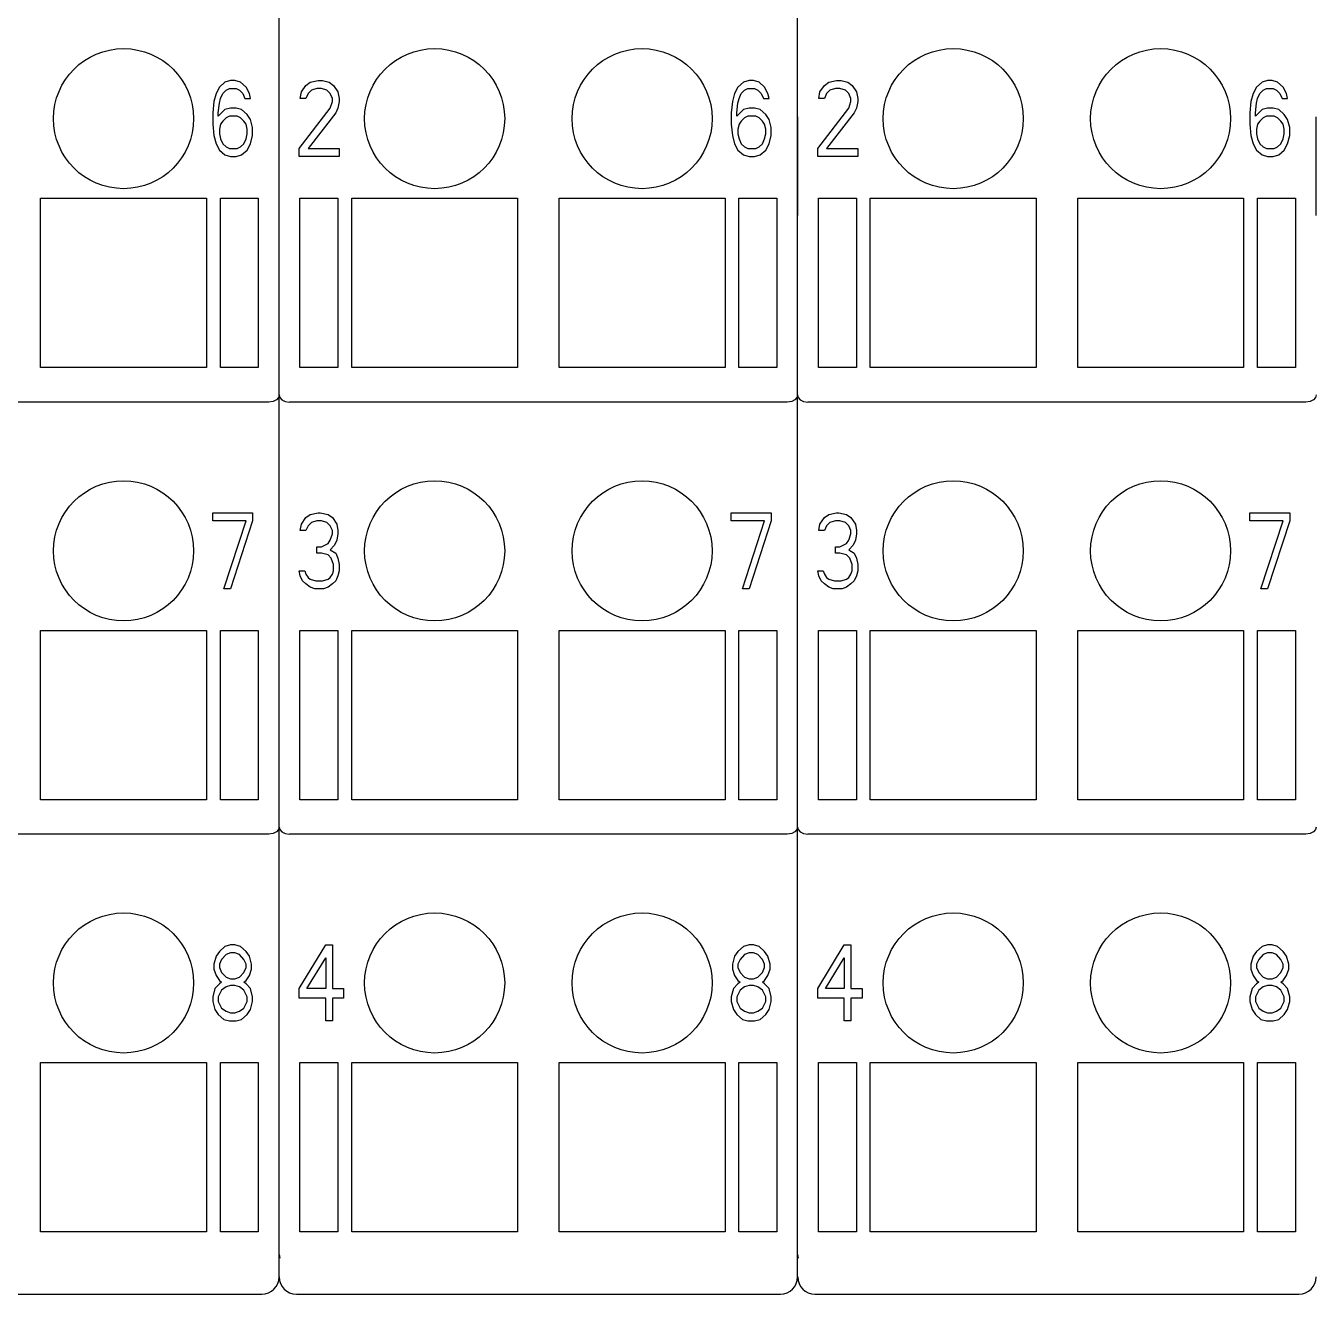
# Model space of a CAD drawing. Extents: x 10 to 879, y 6 to 221.
# Drawn here: x 658.3 to 685.57, y 97.17 to 123.98 of the extents above; entities that cross this region are included whole.
import ezdxf

# ---------------------------------------------------------------- set-up
doc = ezdxf.new("R2010")
doc.units = 0
doc.header["$LTSCALE"] = 5
doc.header["$MEASUREMENT"] = 0
doc.layers.get('0').update_dxf_attribs({"linetype": 'CONTINUOUS'})

msp = doc.modelspace()

# ---------------------------------------------------------------- linework, layer by layer
at = {"color": 7, "linetype": 'Continuous'}
for p, q in [((663.652, 97.538), (663.652, 193.259)), ((663.652, 97.538), (663.652, 193.259)), ((674.612, 97.538), (674.612, 193.259)), ((674.612, 97.538), (674.612, 193.259)), ((662.507, 122.787), (662.39, 122.684)), ((662.625, 122.821), (662.507, 122.787)), ((662.718, 122.821), (662.625, 122.821)), ((662.836, 122.787), (662.718, 122.821)), ((662.953, 122.684), (662.836, 122.787)), ((664.217, 122.719), (664.311, 122.787)), ((664.311, 122.787), (664.475, 122.821)), ((664.475, 122.821), (664.568, 122.821)), ((664.568, 122.821), (664.709, 122.787)), ((664.709, 122.787), (664.803, 122.719)), ((673.468, 122.787), (673.35, 122.684)), ((673.585, 122.821), (673.468, 122.787)), ((673.679, 122.821), (673.585, 122.821)), ((673.796, 122.787), (673.679, 122.821)), ((673.913, 122.684), (673.796, 122.787)), ((675.177, 122.719), (675.271, 122.787)), ((675.271, 122.787), (675.435, 122.821)), ((675.435, 122.821), (675.529, 122.821)), ((675.529, 122.821), (675.67, 122.787)), ((675.67, 122.787), (675.763, 122.719)), ((684.428, 122.787), (684.311, 122.684)), ((684.545, 122.821), (684.428, 122.787)), ((684.639, 122.821), (684.545, 122.821)), ((684.756, 122.787), (684.639, 122.821)), ((684.874, 122.684), (684.756, 122.787)), ((662.32, 122.548), (662.273, 122.377)), ((662.39, 122.684), (662.32, 122.548)), ((662.414, 122.445), (662.46, 122.548)), ((662.46, 122.548), (662.531, 122.616)), ((662.531, 122.616), (662.601, 122.65)), ((662.601, 122.65), (662.742, 122.65)), ((662.742, 122.65), (662.812, 122.616)), ((662.812, 122.616), (662.882, 122.548)), ((662.882, 122.548), (662.929, 122.445)), ((663.023, 122.548), (662.953, 122.684)), ((663.046, 122.445), (663.023, 122.548)), ((664.1, 122.445), (664.123, 122.582)), ((664.123, 122.582), (664.217, 122.719)), ((664.264, 122.548), (664.217, 122.445)), ((664.334, 122.616), (664.264, 122.548)), ((664.451, 122.65), (664.334, 122.616)), ((664.545, 122.65), (664.451, 122.65)), ((664.662, 122.616), (664.545, 122.65)), ((664.733, 122.548), (664.662, 122.616)), ((664.779, 122.445), (664.733, 122.548)), ((664.803, 122.719), (664.897, 122.582)), ((664.897, 122.582), (664.92, 122.445)), ((673.28, 122.548), (673.233, 122.377)), ((673.35, 122.684), (673.28, 122.548)), ((673.374, 122.445), (673.421, 122.548)), ((673.421, 122.548), (673.491, 122.616)), ((673.491, 122.616), (673.561, 122.65)), ((673.561, 122.65), (673.702, 122.65)), ((673.702, 122.65), (673.772, 122.616)), ((673.772, 122.616), (673.843, 122.548)), ((673.843, 122.548), (673.89, 122.445)), ((673.983, 122.548), (673.913, 122.684)), ((674.007, 122.445), (673.983, 122.548)), ((675.06, 122.445), (675.083, 122.582)), ((675.083, 122.582), (675.177, 122.719)), ((675.224, 122.548), (675.177, 122.445)), ((675.294, 122.616), (675.224, 122.548)), ((675.412, 122.65), (675.294, 122.616)), ((675.505, 122.65), (675.412, 122.65)), ((675.623, 122.616), (675.505, 122.65)), ((675.693, 122.548), (675.623, 122.616)), ((675.74, 122.445), (675.693, 122.548)), ((675.763, 122.719), (675.857, 122.582)), ((675.857, 122.582), (675.881, 122.445)), ((684.241, 122.548), (684.194, 122.377)), ((684.311, 122.684), (684.241, 122.548)), ((684.334, 122.445), (684.381, 122.548)), ((684.381, 122.548), (684.452, 122.616)), ((684.452, 122.616), (684.522, 122.65)), ((684.522, 122.65), (684.663, 122.65)), ((684.663, 122.65), (684.733, 122.616)), ((684.733, 122.616), (684.803, 122.548)), ((684.803, 122.548), (684.85, 122.445)), ((684.944, 122.548), (684.874, 122.684)), ((684.967, 122.445), (684.944, 122.548)), ((662.273, 122.377), (662.249, 122.137)), ((662.367, 122.137), (662.39, 122.342)), ((662.507, 122.206), (662.367, 122.069)), ((662.39, 122.342), (662.414, 122.445)), ((662.625, 122.24), (662.507, 122.206)), ((662.742, 122.24), (662.625, 122.24)), ((662.859, 122.206), (662.742, 122.24)), ((662.976, 122.103), (662.859, 122.206)), ((662.929, 122.445), (663.046, 122.445)), ((664.076, 121.385), (664.733, 122.24)), ((664.217, 122.445), (664.1, 122.445)), ((664.733, 122.24), (664.779, 122.377)), ((664.779, 122.377), (664.779, 122.445)), ((664.897, 122.24), (664.85, 122.137)), ((664.92, 122.377), (664.897, 122.24)), ((664.92, 122.445), (664.92, 122.377)), ((673.233, 122.377), (673.21, 122.137)), ((673.327, 122.137), (673.35, 122.342)), ((673.468, 122.206), (673.327, 122.069)), ((673.35, 122.342), (673.374, 122.445)), ((673.585, 122.24), (673.468, 122.206)), ((673.702, 122.24), (673.585, 122.24)), ((673.819, 122.206), (673.702, 122.24)), ((673.937, 122.103), (673.819, 122.206)), ((673.89, 122.445), (674.007, 122.445)), ((675.037, 121.385), (675.693, 122.24)), ((675.177, 122.445), (675.06, 122.445)), ((675.693, 122.24), (675.74, 122.377)), ((675.74, 122.377), (675.74, 122.445)), ((675.857, 122.24), (675.81, 122.137)), ((675.881, 122.377), (675.857, 122.24)), ((675.881, 122.445), (675.881, 122.377)), ((684.194, 122.377), (684.17, 122.137)), ((684.287, 122.137), (684.311, 122.342)), ((684.428, 122.206), (684.287, 122.069)), ((684.311, 122.342), (684.334, 122.445)), ((684.545, 122.24), (684.428, 122.206)), ((684.663, 122.24), (684.545, 122.24)), ((684.78, 122.206), (684.663, 122.24)), ((684.897, 122.103), (684.78, 122.206)), ((684.85, 122.445), (684.967, 122.445)), ((662.249, 122.137), (662.249, 121.898)), ((662.367, 122.069), (662.367, 122.137)), ((662.46, 121.966), (662.414, 121.898)), ((662.531, 122.035), (662.46, 121.966)), ((662.601, 122.069), (662.531, 122.035)), ((662.765, 122.069), (662.601, 122.069)), ((662.836, 122.035), (662.765, 122.069)), ((662.906, 121.966), (662.836, 122.035)), ((662.953, 121.898), (662.906, 121.966)), ((663.046, 122), (662.976, 122.103)), ((663.093, 121.829), (663.046, 122)), ((663.647, 122.052), (663.647, 119.97)), ((664.85, 122.137), (664.264, 121.385)), ((673.21, 122.137), (673.21, 121.898)), ((673.327, 122.069), (673.327, 122.137)), ((673.421, 121.966), (673.374, 121.898)), ((673.491, 122.035), (673.421, 121.966)), ((673.561, 122.069), (673.491, 122.035)), ((673.726, 122.069), (673.561, 122.069)), ((673.796, 122.035), (673.726, 122.069)), ((673.866, 121.966), (673.796, 122.035)), ((673.913, 121.898), (673.866, 121.966)), ((674.007, 122), (673.937, 122.103)), ((674.054, 121.829), (674.007, 122)), ((674.608, 122.052), (674.608, 119.97)), ((675.81, 122.137), (675.224, 121.385)), ((684.17, 122.137), (684.17, 121.898)), ((684.287, 122.069), (684.287, 122.137)), ((684.381, 121.966), (684.334, 121.898)), ((684.452, 122.035), (684.381, 121.966)), ((684.522, 122.069), (684.452, 122.035)), ((684.686, 122.069), (684.522, 122.069)), ((684.756, 122.035), (684.686, 122.069)), ((684.827, 121.966), (684.756, 122.035)), ((684.874, 121.898), (684.827, 121.966)), ((684.967, 122), (684.897, 122.103)), ((685.014, 121.829), (684.967, 122)), ((685.568, 122.052), (685.568, 119.97)), ((662.249, 121.898), (662.273, 121.658)), ((662.273, 121.658), (662.32, 121.487)), ((662.414, 121.898), (662.39, 121.795)), ((662.39, 121.795), (662.39, 121.693)), ((662.39, 121.693), (662.414, 121.59)), ((662.976, 121.795), (662.953, 121.898)), ((662.953, 121.59), (662.976, 121.693)), ((662.976, 121.693), (662.976, 121.795)), ((663.046, 121.487), (663.093, 121.658)), ((663.093, 121.658), (663.093, 121.829)), ((673.21, 121.898), (673.233, 121.658)), ((673.233, 121.658), (673.28, 121.487)), ((673.374, 121.898), (673.35, 121.795)), ((673.35, 121.795), (673.35, 121.693)), ((673.35, 121.693), (673.374, 121.59)), ((673.937, 121.795), (673.913, 121.898)), ((673.913, 121.59), (673.937, 121.693)), ((673.937, 121.693), (673.937, 121.795)), ((674.007, 121.487), (674.054, 121.658)), ((674.054, 121.658), (674.054, 121.829)), ((684.17, 121.898), (684.194, 121.658)), ((684.194, 121.658), (684.241, 121.487)), ((684.334, 121.898), (684.311, 121.795)), ((684.311, 121.795), (684.311, 121.693)), ((684.311, 121.693), (684.334, 121.59)), ((684.897, 121.795), (684.874, 121.898)), ((684.874, 121.59), (684.897, 121.693)), ((684.897, 121.693), (684.897, 121.795)), ((684.967, 121.487), (685.014, 121.658)), ((685.014, 121.658), (685.014, 121.829)), ((662.32, 121.487), (662.39, 121.351)), ((662.414, 121.59), (662.46, 121.487)), ((662.46, 121.487), (662.531, 121.419)), ((662.531, 121.419), (662.601, 121.385)), ((662.601, 121.385), (662.765, 121.385)), ((662.765, 121.385), (662.836, 121.419)), ((662.836, 121.419), (662.906, 121.487)), ((662.906, 121.487), (662.953, 121.59)), ((662.976, 121.351), (663.046, 121.487)), ((664.076, 121.214), (664.076, 121.385)), ((664.264, 121.385), (664.92, 121.385)), ((664.92, 121.385), (664.92, 121.214)), ((673.28, 121.487), (673.35, 121.351)), ((673.374, 121.59), (673.421, 121.487)), ((673.421, 121.487), (673.491, 121.419)), ((673.491, 121.419), (673.561, 121.385)), ((673.561, 121.385), (673.726, 121.385)), ((673.726, 121.385), (673.796, 121.419)), ((673.796, 121.419), (673.866, 121.487)), ((673.866, 121.487), (673.913, 121.59)), ((673.937, 121.351), (674.007, 121.487)), ((675.037, 121.214), (675.037, 121.385)), ((675.224, 121.385), (675.881, 121.385)), ((675.881, 121.385), (675.881, 121.214)), ((684.241, 121.487), (684.311, 121.351)), ((684.334, 121.59), (684.381, 121.487)), ((684.381, 121.487), (684.452, 121.419)), ((684.452, 121.419), (684.522, 121.385)), ((684.522, 121.385), (684.686, 121.385)), ((684.686, 121.385), (684.756, 121.419)), ((684.756, 121.419), (684.827, 121.487)), ((684.827, 121.487), (684.874, 121.59)), ((684.897, 121.351), (684.967, 121.487)), ((662.39, 121.351), (662.507, 121.248)), ((662.507, 121.248), (662.625, 121.214)), ((662.625, 121.214), (662.742, 121.214)), ((662.742, 121.214), (662.859, 121.248)), ((662.859, 121.248), (662.976, 121.351)), ((664.92, 121.214), (664.076, 121.214)), ((673.35, 121.351), (673.468, 121.248)), ((673.468, 121.248), (673.585, 121.214)), ((673.585, 121.214), (673.702, 121.214)), ((673.702, 121.214), (673.819, 121.248)), ((673.819, 121.248), (673.937, 121.351)), ((675.881, 121.214), (675.037, 121.214)), ((684.311, 121.351), (684.428, 121.248)), ((684.428, 121.248), (684.545, 121.214)), ((684.545, 121.214), (684.663, 121.214)), ((684.663, 121.214), (684.78, 121.248)), ((684.78, 121.248), (684.897, 121.351)), ((658.61, 116.755), (658.61, 120.335)), ((658.61, 120.335), (662.117, 120.335)), ((662.117, 120.335), (662.117, 116.755)), ((662.41, 116.755), (662.41, 120.335)), ((662.41, 120.335), (663.213, 120.335)), ((663.213, 120.335), (663.213, 116.755)), ((664.09, 116.755), (664.09, 120.335)), ((664.09, 120.335), (664.894, 120.335)), ((664.894, 120.335), (664.894, 116.755)), ((665.186, 116.755), (665.186, 120.335)), ((665.186, 120.335), (668.694, 120.335)), ((668.694, 120.335), (668.694, 116.755)), ((669.57, 116.755), (669.57, 120.335)), ((669.57, 120.335), (673.078, 120.335)), ((673.078, 120.335), (673.078, 116.755)), ((673.37, 116.755), (673.37, 120.335)), ((673.37, 120.335), (674.174, 120.335)), ((674.174, 120.335), (674.174, 116.755)), ((675.051, 116.755), (675.051, 120.335)), ((675.051, 120.335), (675.854, 120.335)), ((675.854, 120.335), (675.854, 116.755)), ((676.147, 116.755), (676.147, 120.335)), ((676.147, 120.335), (679.654, 120.335)), ((679.654, 120.335), (679.654, 116.755)), ((680.531, 116.755), (680.531, 120.335)), ((680.531, 120.335), (684.038, 120.335)), ((684.038, 120.335), (684.038, 116.755)), ((684.33, 116.755), (684.33, 120.335)), ((684.33, 120.335), (685.134, 120.335)), ((685.134, 120.335), (685.134, 116.755)), ((662.117, 116.755), (658.61, 116.755)), ((663.213, 116.755), (662.41, 116.755)), ((664.894, 116.755), (664.09, 116.755)), ((668.694, 116.755), (665.186, 116.755)), ((673.078, 116.755), (669.57, 116.755)), ((674.174, 116.755), (673.37, 116.755)), ((675.854, 116.755), (675.051, 116.755)), ((679.654, 116.755), (676.147, 116.755)), ((684.038, 116.755), (680.531, 116.755)), ((685.134, 116.755), (684.33, 116.755)), ((663.433, 116.024), (652.911, 116.024)), ((663.526, 116.039), (663.433, 116.024)), ((663.596, 116.075), (663.526, 116.039)), ((663.638, 116.124), (663.596, 116.075)), ((663.652, 116.178), (663.638, 116.124)), ((663.652, 116.178), (663.666, 116.124)), ((663.666, 116.124), (663.708, 116.075)), ((663.708, 116.075), (663.778, 116.039)), ((663.778, 116.039), (663.871, 116.024)), ((674.393, 116.024), (663.871, 116.024)), ((674.486, 116.039), (674.393, 116.024)), ((674.556, 116.075), (674.486, 116.039)), ((674.598, 116.124), (674.556, 116.075)), ((674.612, 116.178), (674.598, 116.124)), ((674.612, 116.178), (674.626, 116.124)), ((674.626, 116.124), (674.668, 116.075)), ((674.668, 116.075), (674.738, 116.039)), ((674.738, 116.039), (674.831, 116.024)), ((685.353, 116.024), (674.831, 116.024)), ((685.446, 116.039), (685.353, 116.024)), ((685.517, 116.075), (685.446, 116.039)), ((685.559, 116.124), (685.517, 116.075)), ((685.573, 116.178), (685.559, 116.124)), ((662.249, 113.517), (662.249, 113.688)), ((662.249, 113.688), (663.093, 113.688)), ((662.953, 113.517), (662.249, 113.517)), ((662.484, 112.08), (662.953, 113.517)), ((663.093, 113.517), (662.625, 112.08)), ((663.093, 113.688), (663.093, 113.517)), ((664.123, 113.448), (664.217, 113.585)), ((664.217, 113.585), (664.311, 113.653)), ((664.334, 113.482), (664.264, 113.414)), ((664.311, 113.653), (664.475, 113.688)), ((664.451, 113.517), (664.334, 113.482)), ((664.545, 113.517), (664.451, 113.517)), ((664.475, 113.688), (664.522, 113.688)), ((664.522, 113.688), (664.686, 113.653)), ((664.662, 113.482), (664.545, 113.517)), ((664.733, 113.414), (664.662, 113.482)), ((664.686, 113.653), (664.779, 113.585)), ((664.779, 113.585), (664.873, 113.448)), ((673.21, 113.517), (673.21, 113.688)), ((673.21, 113.688), (674.054, 113.688)), ((673.913, 113.517), (673.21, 113.517)), ((673.444, 112.08), (673.913, 113.517)), ((674.054, 113.517), (673.585, 112.08)), ((674.054, 113.688), (674.054, 113.517)), ((675.083, 113.448), (675.177, 113.585)), ((675.177, 113.585), (675.271, 113.653)), ((675.294, 113.482), (675.224, 113.414)), ((675.271, 113.653), (675.435, 113.688)), ((675.412, 113.517), (675.294, 113.482)), ((675.505, 113.517), (675.412, 113.517)), ((675.435, 113.688), (675.482, 113.688)), ((675.482, 113.688), (675.646, 113.653)), ((675.623, 113.482), (675.505, 113.517)), ((675.693, 113.414), (675.623, 113.482)), ((675.646, 113.653), (675.74, 113.585)), ((675.74, 113.585), (675.834, 113.448)), ((684.17, 113.517), (684.17, 113.688)), ((684.17, 113.688), (685.014, 113.688)), ((684.874, 113.517), (684.17, 113.517)), ((684.405, 112.08), (684.874, 113.517)), ((685.014, 113.517), (684.545, 112.08)), ((685.014, 113.688), (685.014, 113.517)), ((664.1, 113.311), (664.123, 113.448)), ((664.217, 113.311), (664.1, 113.311)), ((664.264, 113.414), (664.217, 113.311)), ((664.779, 113.311), (664.733, 113.414)), ((664.733, 113.106), (664.779, 113.243)), ((664.779, 113.243), (664.779, 113.311)), ((664.873, 113.448), (664.897, 113.311)), ((664.897, 113.243), (664.873, 113.106)), ((664.897, 113.311), (664.897, 113.243)), ((675.06, 113.311), (675.083, 113.448)), ((675.177, 113.311), (675.06, 113.311)), ((675.224, 113.414), (675.177, 113.311)), ((675.74, 113.311), (675.693, 113.414)), ((675.693, 113.106), (675.74, 113.243)), ((675.74, 113.243), (675.74, 113.311)), ((675.834, 113.448), (675.857, 113.311)), ((675.857, 113.243), (675.834, 113.106)), ((675.857, 113.311), (675.857, 113.243)), ((664.451, 112.833), (664.451, 112.969)), ((664.451, 112.969), (664.545, 112.969)), ((664.545, 112.969), (664.686, 113.038)), ((664.686, 113.038), (664.733, 113.106)), ((664.826, 113.004), (664.733, 112.901)), ((664.873, 113.106), (664.826, 113.004)), ((675.412, 112.833), (675.412, 112.969)), ((675.412, 112.969), (675.505, 112.969)), ((675.505, 112.969), (675.646, 113.038)), ((675.646, 113.038), (675.693, 113.106)), ((675.787, 113.004), (675.693, 112.901)), ((675.834, 113.106), (675.787, 113.004)), ((664.545, 112.833), (664.451, 112.833)), ((664.686, 112.798), (664.545, 112.833)), ((664.756, 112.73), (664.686, 112.798)), ((664.733, 112.901), (664.85, 112.833)), ((664.803, 112.593), (664.756, 112.73)), ((664.85, 112.833), (664.897, 112.73)), ((664.897, 112.73), (664.92, 112.593)), ((675.505, 112.833), (675.412, 112.833)), ((675.646, 112.798), (675.505, 112.833)), ((675.716, 112.73), (675.646, 112.798)), ((675.693, 112.901), (675.81, 112.833)), ((675.763, 112.593), (675.716, 112.73)), ((675.81, 112.833), (675.857, 112.73)), ((675.857, 112.73), (675.881, 112.593)), ((664.1, 112.354), (664.076, 112.456)), ((664.076, 112.456), (664.193, 112.456)), ((664.193, 112.456), (664.217, 112.388)), ((664.217, 112.388), (664.264, 112.32)), ((664.733, 112.32), (664.779, 112.388)), ((664.779, 112.388), (664.803, 112.456)), ((664.803, 112.456), (664.803, 112.593)), ((664.92, 112.456), (664.897, 112.354)), ((664.92, 112.593), (664.92, 112.456)), ((675.06, 112.354), (675.037, 112.456)), ((675.037, 112.456), (675.154, 112.456)), ((675.154, 112.456), (675.177, 112.388)), ((675.177, 112.388), (675.224, 112.32)), ((675.693, 112.32), (675.74, 112.388)), ((675.74, 112.388), (675.763, 112.456)), ((675.763, 112.456), (675.763, 112.593)), ((675.881, 112.456), (675.857, 112.354)), ((675.881, 112.593), (675.881, 112.456)), ((664.146, 112.251), (664.1, 112.354)), ((664.217, 112.183), (664.146, 112.251)), ((664.311, 112.114), (664.217, 112.183)), ((664.264, 112.32), (664.311, 112.285)), ((664.311, 112.285), (664.428, 112.251)), ((664.404, 112.08), (664.311, 112.114)), ((664.428, 112.251), (664.568, 112.251)), ((664.568, 112.251), (664.686, 112.285)), ((664.686, 112.114), (664.592, 112.08)), ((664.686, 112.285), (664.733, 112.32)), ((664.779, 112.183), (664.686, 112.114)), ((664.85, 112.251), (664.779, 112.183)), ((664.897, 112.354), (664.85, 112.251)), ((675.107, 112.251), (675.06, 112.354)), ((675.177, 112.183), (675.107, 112.251)), ((675.271, 112.114), (675.177, 112.183)), ((675.224, 112.32), (675.271, 112.285)), ((675.271, 112.285), (675.388, 112.251)), ((675.365, 112.08), (675.271, 112.114)), ((675.388, 112.251), (675.529, 112.251)), ((675.529, 112.251), (675.646, 112.285)), ((675.646, 112.114), (675.552, 112.08)), ((675.646, 112.285), (675.693, 112.32)), ((675.74, 112.183), (675.646, 112.114)), ((675.81, 112.251), (675.74, 112.183)), ((675.857, 112.354), (675.81, 112.251)), ((662.625, 112.08), (662.484, 112.08)), ((664.592, 112.08), (664.404, 112.08)), ((673.585, 112.08), (673.444, 112.08)), ((675.552, 112.08), (675.365, 112.08)), ((684.545, 112.08), (684.405, 112.08)), ((658.61, 107.621), (658.61, 111.202)), ((658.61, 111.202), (662.117, 111.202)), ((662.117, 111.202), (662.117, 107.621)), ((662.41, 107.621), (662.41, 111.202)), ((662.41, 111.202), (663.213, 111.202)), ((663.213, 111.202), (663.213, 107.621)), ((664.09, 107.621), (664.09, 111.202)), ((664.09, 111.202), (664.894, 111.202)), ((664.894, 111.202), (664.894, 107.621)), ((665.186, 107.621), (665.186, 111.202)), ((665.186, 111.202), (668.694, 111.202)), ((668.694, 111.202), (668.694, 107.621)), ((669.57, 107.621), (669.57, 111.202)), ((669.57, 111.202), (673.078, 111.202)), ((673.078, 111.202), (673.078, 107.621)), ((673.37, 107.621), (673.37, 111.202)), ((673.37, 111.202), (674.174, 111.202)), ((674.174, 111.202), (674.174, 107.621)), ((675.051, 107.621), (675.051, 111.202)), ((675.051, 111.202), (675.854, 111.202)), ((675.854, 111.202), (675.854, 107.621)), ((676.147, 107.621), (676.147, 111.202)), ((676.147, 111.202), (679.654, 111.202)), ((679.654, 111.202), (679.654, 107.621)), ((680.531, 107.621), (680.531, 111.202)), ((680.531, 111.202), (684.038, 111.202)), ((684.038, 111.202), (684.038, 107.621)), ((684.33, 107.621), (684.33, 111.202)), ((684.33, 111.202), (685.134, 111.202)), ((685.134, 111.202), (685.134, 107.621)), ((662.117, 107.621), (658.61, 107.621)), ((663.213, 107.621), (662.41, 107.621)), ((664.894, 107.621), (664.09, 107.621)), ((668.694, 107.621), (665.186, 107.621)), ((673.078, 107.621), (669.57, 107.621)), ((674.174, 107.621), (673.37, 107.621)), ((675.854, 107.621), (675.051, 107.621)), ((679.654, 107.621), (676.147, 107.621)), ((684.038, 107.621), (680.531, 107.621)), ((685.134, 107.621), (684.33, 107.621)), ((663.596, 106.942), (663.526, 106.905)), ((663.638, 106.991), (663.596, 106.942)), ((663.652, 107.044), (663.638, 106.991)), ((663.652, 107.044), (663.666, 106.991)), ((663.666, 106.991), (663.708, 106.942)), ((663.708, 106.942), (663.778, 106.905)), ((674.556, 106.942), (674.486, 106.905)), ((674.598, 106.991), (674.556, 106.942)), ((674.612, 107.044), (674.598, 106.991)), ((674.612, 107.044), (674.626, 106.991)), ((674.626, 106.991), (674.668, 106.942)), ((674.668, 106.942), (674.738, 106.905)), ((685.517, 106.942), (685.446, 106.905)), ((685.559, 106.991), (685.517, 106.942)), ((685.573, 107.044), (685.559, 106.991)), ((663.433, 106.891), (652.911, 106.891)), ((663.526, 106.905), (663.433, 106.891)), ((663.778, 106.905), (663.871, 106.891)), ((674.393, 106.891), (663.871, 106.891)), ((674.486, 106.905), (674.393, 106.891)), ((674.738, 106.905), (674.831, 106.891)), ((685.353, 106.891), (674.831, 106.891)), ((685.446, 106.905), (685.353, 106.891)), ((662.507, 104.52), (662.39, 104.417)), ((662.625, 104.554), (662.507, 104.52)), ((662.718, 104.554), (662.625, 104.554)), ((662.836, 104.52), (662.718, 104.554)), ((662.953, 104.417), (662.836, 104.52)), ((664.076, 103.63), (664.639, 104.554)), ((664.639, 104.554), (664.779, 104.554)), ((664.779, 104.554), (664.779, 103.63)), ((673.468, 104.52), (673.35, 104.417)), ((673.585, 104.554), (673.468, 104.52)), ((673.679, 104.554), (673.585, 104.554)), ((673.796, 104.52), (673.679, 104.554)), ((673.913, 104.417), (673.796, 104.52)), ((675.037, 103.63), (675.599, 104.554)), ((675.599, 104.554), (675.74, 104.554)), ((675.74, 104.554), (675.74, 103.63)), ((684.428, 104.52), (684.311, 104.417)), ((684.545, 104.554), (684.428, 104.52)), ((684.639, 104.554), (684.545, 104.554)), ((684.756, 104.52), (684.639, 104.554)), ((684.874, 104.417), (684.756, 104.52)), ((662.32, 104.315), (662.273, 104.144)), ((662.39, 104.417), (662.32, 104.315)), ((662.437, 104.246), (662.39, 104.144)), ((662.531, 104.349), (662.437, 104.246)), ((662.625, 104.383), (662.531, 104.349)), ((662.718, 104.383), (662.625, 104.383)), ((662.812, 104.349), (662.718, 104.383)), ((662.906, 104.246), (662.812, 104.349)), ((662.953, 104.144), (662.906, 104.246)), ((663.023, 104.315), (662.953, 104.417)), ((663.07, 104.144), (663.023, 104.315)), ((664.24, 103.63), (664.639, 104.28)), ((664.639, 104.28), (664.639, 103.63)), ((673.28, 104.315), (673.233, 104.144)), ((673.35, 104.417), (673.28, 104.315)), ((673.397, 104.246), (673.35, 104.144)), ((673.491, 104.349), (673.397, 104.246)), ((673.585, 104.383), (673.491, 104.349)), ((673.679, 104.383), (673.585, 104.383)), ((673.772, 104.349), (673.679, 104.383)), ((673.866, 104.246), (673.772, 104.349)), ((673.913, 104.144), (673.866, 104.246)), ((673.983, 104.315), (673.913, 104.417)), ((674.03, 104.144), (673.983, 104.315)), ((675.201, 103.63), (675.599, 104.28)), ((675.599, 104.28), (675.599, 103.63)), ((684.241, 104.315), (684.194, 104.144)), ((684.311, 104.417), (684.241, 104.315)), ((684.358, 104.246), (684.311, 104.144)), ((684.452, 104.349), (684.358, 104.246)), ((684.545, 104.383), (684.452, 104.349)), ((684.639, 104.383), (684.545, 104.383)), ((684.733, 104.349), (684.639, 104.383)), ((684.827, 104.246), (684.733, 104.349)), ((684.874, 104.144), (684.827, 104.246)), ((684.944, 104.315), (684.874, 104.417)), ((684.991, 104.144), (684.944, 104.315)), ((662.273, 104.144), (662.273, 104.041)), ((662.273, 104.041), (662.32, 103.904)), ((662.39, 104.144), (662.39, 104.075)), ((662.39, 104.075), (662.437, 103.973)), ((662.437, 103.973), (662.531, 103.87)), ((662.812, 103.87), (662.906, 103.973)), ((662.906, 103.973), (662.953, 104.075)), ((662.953, 104.075), (662.953, 104.144)), ((663.023, 103.904), (663.07, 104.041)), ((663.07, 104.041), (663.07, 104.144)), ((673.233, 104.144), (673.233, 104.041)), ((673.233, 104.041), (673.28, 103.904)), ((673.35, 104.144), (673.35, 104.075)), ((673.35, 104.075), (673.397, 103.973)), ((673.397, 103.973), (673.491, 103.87)), ((673.772, 103.87), (673.866, 103.973)), ((673.866, 103.973), (673.913, 104.075)), ((673.913, 104.075), (673.913, 104.144)), ((673.983, 103.904), (674.03, 104.041)), ((674.03, 104.041), (674.03, 104.144)), ((684.194, 104.144), (684.194, 104.041)), ((684.194, 104.041), (684.241, 103.904)), ((684.311, 104.144), (684.311, 104.075)), ((684.311, 104.075), (684.358, 103.973)), ((684.358, 103.973), (684.452, 103.87)), ((684.733, 103.87), (684.827, 103.973)), ((684.827, 103.973), (684.874, 104.075)), ((684.874, 104.075), (684.874, 104.144)), ((684.944, 103.904), (684.991, 104.041)), ((684.991, 104.041), (684.991, 104.144)), ((662.39, 103.733), (662.296, 103.63)), ((662.32, 103.904), (662.39, 103.801)), ((662.39, 103.801), (662.437, 103.767)), ((662.437, 103.767), (662.39, 103.733)), ((662.531, 103.665), (662.437, 103.596)), ((662.531, 103.87), (662.625, 103.836)), ((662.625, 103.699), (662.531, 103.665)), ((662.625, 103.836), (662.718, 103.836)), ((662.718, 103.699), (662.625, 103.699)), ((662.718, 103.836), (662.812, 103.87)), ((662.812, 103.665), (662.718, 103.699)), ((662.906, 103.596), (662.812, 103.665)), ((662.906, 103.767), (662.953, 103.801)), ((662.953, 103.733), (662.906, 103.767)), ((662.953, 103.801), (663.023, 103.904)), ((663.046, 103.63), (662.953, 103.733)), ((673.35, 103.733), (673.257, 103.63)), ((673.28, 103.904), (673.35, 103.801)), ((673.35, 103.801), (673.397, 103.767)), ((673.397, 103.767), (673.35, 103.733)), ((673.491, 103.665), (673.397, 103.596)), ((673.491, 103.87), (673.585, 103.836)), ((673.585, 103.699), (673.491, 103.665)), ((673.585, 103.836), (673.679, 103.836)), ((673.679, 103.699), (673.585, 103.699)), ((673.679, 103.836), (673.772, 103.87)), ((673.772, 103.665), (673.679, 103.699)), ((673.866, 103.596), (673.772, 103.665)), ((673.866, 103.767), (673.913, 103.801)), ((673.913, 103.733), (673.866, 103.767)), ((673.913, 103.801), (673.983, 103.904)), ((674.007, 103.63), (673.913, 103.733)), ((684.311, 103.733), (684.217, 103.63)), ((684.241, 103.904), (684.311, 103.801)), ((684.311, 103.801), (684.358, 103.767)), ((684.358, 103.767), (684.311, 103.733)), ((684.452, 103.665), (684.358, 103.596)), ((684.452, 103.87), (684.545, 103.836)), ((684.545, 103.699), (684.452, 103.665)), ((684.545, 103.836), (684.639, 103.836)), ((684.639, 103.699), (684.545, 103.699)), ((684.639, 103.836), (684.733, 103.87)), ((684.733, 103.665), (684.639, 103.699)), ((684.827, 103.596), (684.733, 103.665)), ((684.827, 103.767), (684.874, 103.801)), ((684.874, 103.733), (684.827, 103.767)), ((684.874, 103.801), (684.944, 103.904)), ((684.967, 103.63), (684.874, 103.733)), ((662.296, 103.63), (662.249, 103.459)), ((662.249, 103.459), (662.249, 103.357)), ((662.437, 103.596), (662.367, 103.459)), ((662.367, 103.459), (662.367, 103.357)), ((662.976, 103.459), (662.906, 103.596)), ((662.976, 103.357), (662.976, 103.459)), ((663.093, 103.459), (663.046, 103.63)), ((663.093, 103.357), (663.093, 103.459)), ((664.076, 103.425), (664.076, 103.63)), ((664.639, 103.425), (664.076, 103.425)), ((664.639, 103.63), (664.24, 103.63)), ((664.639, 102.946), (664.639, 103.425)), ((664.779, 103.63), (665.014, 103.63)), ((664.779, 103.425), (664.779, 102.946)), ((665.014, 103.425), (664.779, 103.425)), ((665.014, 103.63), (665.014, 103.425)), ((673.257, 103.63), (673.21, 103.459)), ((673.21, 103.459), (673.21, 103.357)), ((673.397, 103.596), (673.327, 103.459)), ((673.327, 103.459), (673.327, 103.357)), ((673.937, 103.459), (673.866, 103.596)), ((673.937, 103.357), (673.937, 103.459)), ((674.054, 103.459), (674.007, 103.63)), ((674.054, 103.357), (674.054, 103.459)), ((675.037, 103.425), (675.037, 103.63)), ((675.599, 103.425), (675.037, 103.425)), ((675.599, 103.63), (675.201, 103.63)), ((675.599, 102.946), (675.599, 103.425)), ((675.74, 103.63), (675.974, 103.63)), ((675.74, 103.425), (675.74, 102.946)), ((675.974, 103.425), (675.74, 103.425)), ((675.974, 103.63), (675.974, 103.425)), ((684.217, 103.63), (684.17, 103.459)), ((684.17, 103.459), (684.17, 103.357)), ((684.358, 103.596), (684.287, 103.459)), ((684.287, 103.459), (684.287, 103.357)), ((684.897, 103.459), (684.827, 103.596)), ((684.897, 103.357), (684.897, 103.459)), ((685.014, 103.459), (684.967, 103.63)), ((685.014, 103.357), (685.014, 103.459)), ((662.249, 103.357), (662.296, 103.186)), ((662.296, 103.186), (662.367, 103.083)), ((662.367, 103.357), (662.437, 103.22)), ((662.437, 103.22), (662.531, 103.152)), ((662.531, 103.152), (662.625, 103.117)), ((662.625, 103.117), (662.718, 103.117)), ((662.718, 103.117), (662.812, 103.152)), ((662.812, 103.152), (662.906, 103.22)), ((662.906, 103.22), (662.976, 103.357)), ((662.976, 103.083), (663.046, 103.186)), ((663.046, 103.186), (663.093, 103.357)), ((673.21, 103.357), (673.257, 103.186)), ((673.257, 103.186), (673.327, 103.083)), ((673.327, 103.357), (673.397, 103.22)), ((673.397, 103.22), (673.491, 103.152)), ((673.491, 103.152), (673.585, 103.117)), ((673.585, 103.117), (673.679, 103.117)), ((673.679, 103.117), (673.772, 103.152)), ((673.772, 103.152), (673.866, 103.22)), ((673.866, 103.22), (673.937, 103.357)), ((673.937, 103.083), (674.007, 103.186)), ((674.007, 103.186), (674.054, 103.357)), ((684.17, 103.357), (684.217, 103.186)), ((684.217, 103.186), (684.287, 103.083)), ((684.287, 103.357), (684.358, 103.22)), ((684.358, 103.22), (684.452, 103.152)), ((684.452, 103.152), (684.545, 103.117)), ((684.545, 103.117), (684.639, 103.117)), ((684.639, 103.117), (684.733, 103.152)), ((684.733, 103.152), (684.827, 103.22)), ((684.827, 103.22), (684.897, 103.357)), ((684.897, 103.083), (684.967, 103.186)), ((684.967, 103.186), (685.014, 103.357)), ((662.367, 103.083), (662.484, 102.981)), ((662.484, 102.981), (662.601, 102.946)), ((662.601, 102.946), (662.742, 102.946)), ((662.742, 102.946), (662.859, 102.981)), ((662.859, 102.981), (662.976, 103.083)), ((664.779, 102.946), (664.639, 102.946)), ((673.327, 103.083), (673.444, 102.981)), ((673.444, 102.981), (673.561, 102.946)), ((673.561, 102.946), (673.702, 102.946)), ((673.702, 102.946), (673.819, 102.981)), ((673.819, 102.981), (673.937, 103.083)), ((675.74, 102.946), (675.599, 102.946)), ((684.287, 103.083), (684.405, 102.981)), ((684.405, 102.981), (684.522, 102.946)), ((684.522, 102.946), (684.663, 102.946)), ((684.663, 102.946), (684.78, 102.981)), ((684.78, 102.981), (684.897, 103.083)), ((658.61, 98.488), (658.61, 102.068)), ((658.61, 102.068), (662.117, 102.068)), ((662.117, 102.068), (662.117, 98.488)), ((662.41, 98.488), (662.41, 102.068)), ((662.41, 102.068), (663.213, 102.068)), ((663.213, 102.068), (663.213, 98.488)), ((664.09, 98.488), (664.09, 102.068)), ((664.09, 102.068), (664.894, 102.068)), ((664.894, 102.068), (664.894, 98.488)), ((665.186, 98.488), (665.186, 102.068)), ((665.186, 102.068), (668.694, 102.068)), ((668.694, 102.068), (668.694, 98.488)), ((669.57, 98.488), (669.57, 102.068)), ((669.57, 102.068), (673.078, 102.068)), ((673.078, 102.068), (673.078, 98.488)), ((673.37, 98.488), (673.37, 102.068)), ((673.37, 102.068), (674.174, 102.068)), ((674.174, 102.068), (674.174, 98.488)), ((675.051, 98.488), (675.051, 102.068)), ((675.051, 102.068), (675.854, 102.068)), ((675.854, 102.068), (675.854, 98.488)), ((676.147, 98.488), (676.147, 102.068)), ((676.147, 102.068), (679.654, 102.068)), ((679.654, 102.068), (679.654, 98.488)), ((680.531, 98.488), (680.531, 102.068)), ((680.531, 102.068), (684.038, 102.068)), ((684.038, 102.068), (684.038, 98.488)), ((684.33, 98.488), (684.33, 102.068)), ((684.33, 102.068), (685.134, 102.068)), ((685.134, 102.068), (685.134, 98.488)), ((662.117, 98.488), (658.61, 98.488)), ((663.213, 98.488), (662.41, 98.488)), ((664.894, 98.488), (664.09, 98.488)), ((668.694, 98.488), (665.186, 98.488)), ((673.078, 98.488), (669.57, 98.488)), ((674.174, 98.488), (673.37, 98.488)), ((675.854, 98.488), (675.051, 98.488)), ((679.654, 98.488), (676.147, 98.488)), ((684.038, 98.488), (680.531, 98.488)), ((685.134, 98.488), (684.33, 98.488)), ((663.652, 98.013), (663.666, 97.936)), ((674.612, 98.013), (674.626, 97.936)), ((653.057, 97.172), (663.286, 97.172)), ((664.017, 97.172), (674.247, 97.172)), ((674.978, 97.172), (685.207, 97.172))]:
    msp.add_line(p, q, dxfattribs=at)
for centre in [(660.364, 122.016), (666.94, 122.016), (671.324, 122.016), (677.9, 122.016), (682.284, 122.016), (660.364, 112.882), (666.94, 112.882), (671.324, 112.882), (677.9, 112.882), (682.284, 112.882), (660.364, 103.749), (666.94, 103.749), (671.324, 103.749), (677.9, 103.749), (682.284, 103.749)]:
    msp.add_circle(centre, 1.48, dxfattribs=at)
for centre, start, end in [((663.286, 97.538), 270, 0), ((664.017, 97.538), 180, 270), ((674.247, 97.538), 270, 0), ((674.978, 97.538), 180, 270), ((685.207, 97.538), 270, 0)]:
    msp.add_arc(centre, 0.365, start, end, dxfattribs=at)

doc.saveas('drawing.dxf')
